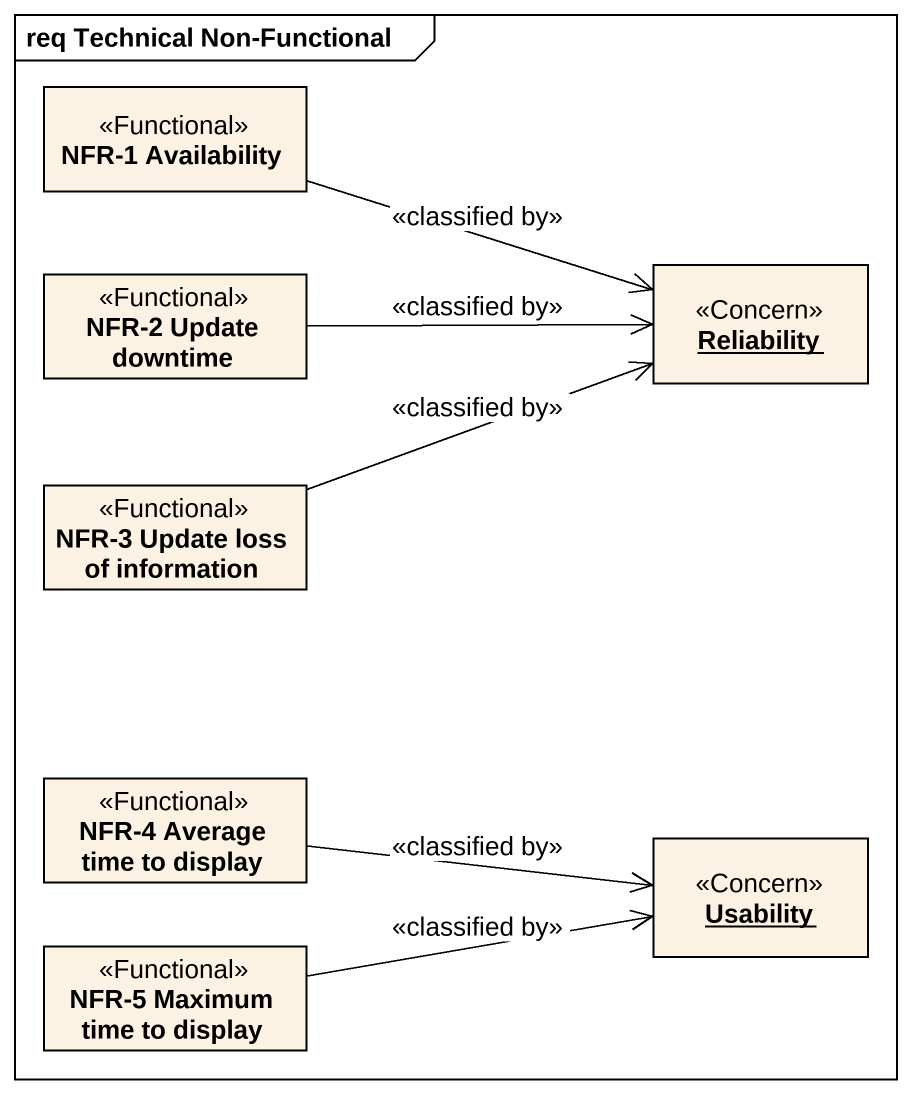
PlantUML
@startuml
mainframe req Technical Non-Functional
hide circle
hide empty members
class "NFR-1 Availability" as NFR_1_Availability <<Functional>>
class "NFR-2 Update downtime" as NFR_2_Update_downtime <<Functional>>
object Reliability <<Concern>>
class "NFR-3 Update loss of information" as NFR_3_Update_loss_of <<Functional>>
class "NFR-4 Average time to display" as NFR_4_Average_time_to <<Functional>>
object Usability <<Concern>>
class "NFR-5 Maximum time to display" as NFR_5_Maximum_time_to <<Functional>>
NFR_1_Availability -right-> Reliability : <<classified by>>
NFR_2_Update_downtime -right-> Reliability : <<classified by>>
NFR_3_Update_loss_of -right-> Reliability : <<classified by>>
NFR_4_Average_time_to -right-> Usability : <<classified by>>
NFR_5_Maximum_time_to -right-> Usability : <<classified by>>
@enduml
